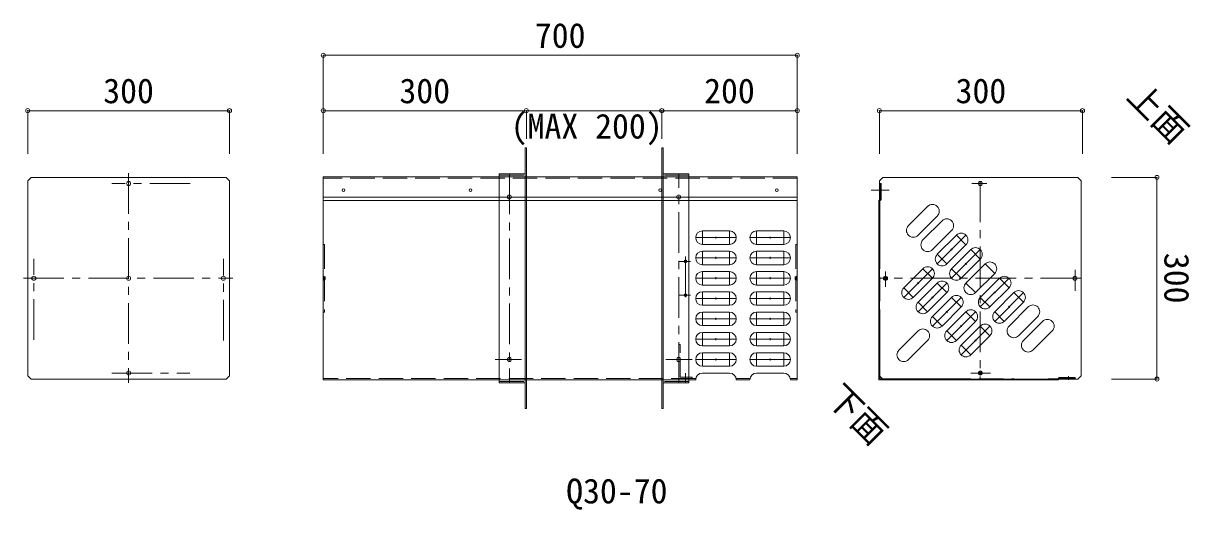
# Model space of a CAD drawing. Units: millimetres at full size; details may follow other scales. Extents: x -7455 to 7419, y -2549 to 3457.
# Drawn here: x 5610 to 7333, y -405 to 313 of the extents above; entities that cross this region are included whole.
import ezdxf
from ezdxf.enums import TextEntityAlignment as Align

# ---------------------------------------------------------------- set-up
doc = ezdxf.new("R2010")
doc.units = ezdxf.units.MM
doc.header["$LTSCALE"] = 12
doc.header["$PDMODE"] = 32
doc.header["$PDSIZE"] = 6
for name, pattern in [('CHAIN1', [8, 5, -1, 1, -1]), ('DASHED2', [3, 2, -1]), ('DASHED3', [4, 3, -1])]:
    doc.linetypes.add(name, pattern=pattern)
doc.layers.add('0-1_側面板', color=7, linetype='Continuous', lineweight=5)
doc.layers.add('0-8', color=4, linetype='Continuous', lineweight=5)
doc.styles.add('ＭＳ 明朝', font='')
doc.styles.get('ＭＳ 明朝').set_extended_font_data('MS Mincho')

msp = doc.modelspace()

# ---------------------------------------------------------------- linework, layer by layer
at = {"layer": '0-1_側面板'}
for p, q in [((6352.49, 129.05), (6352.49, -255.95)), ((6552.49, -255.95), (6552.49, 129.05)), ((6554.49, -255.95), (6554.49, 129.05)), ((6052.49, 86.55), (6052.49, 56.55)), ((6752.49, 86.55), (6052.49, 86.55)), ((6312.49, 91.05), (6312.49, -217.95)), ((6312.49, 91.05), (6350.49, 91.05)), ((6592.49, 91.05), (6554.49, 91.05)), ((6592.49, -217.95), (6592.49, 91.05)), ((6752.49, 86.55), (6752.49, 56.55)), ((5616.08, 80.55), (5621.08, 85.55)), ((5616.08, 80.55), (5616.08, -207.45)), ((5621.08, 85.55), (5909.08, 85.55)), ((5909.08, 85.55), (5914.08, 80.55)), ((5914.08, 80.55), (5914.08, -207.45)), ((6052.49, 76.55), (6052.49, -213.45)), ((6752.49, 76.55), (6752.49, -213.45)), ((6878.86, 85.55), (6873.86, 80.55)), ((6873.86, -207.45), (6873.86, 80.55)), ((6874.86, 76.55), (6876.46, 76.55)), ((6874.86, 76.55), (6874.86, 53.55)), ((6876.46, 76.55), (6876.46, 52.89)), ((7166.86, 85.55), (6878.86, 85.55)), ((7166.86, 85.55), (7171.86, 80.55)), ((7171.86, 80.55), (7171.86, -207.45)), ((6752.49, 56.55), (6052.49, 56.55)), ((6872.86, 51.55), (6874.86, 53.55)), ((6874.46, 50.89), (6876.46, 52.89)), ((6752.49, 51.55), (6052.49, 51.55)), ((6872.86, 51.55), (6872.86, -213.45)), ((6874.46, 50.89), (6874.46, -13.45)), ((6916.8, 14.33), (6945.08, 42.62)), ((6930.94, 0.19), (6959.22, 28.47)), ((6938.01, -6.88), (6966.29, 21.4)), ((6612.49, 6.55), (6652.49, 6.55)), ((6692.49, 6.55), (6732.49, 6.55)), ((6952.15, -21.02), (6980.44, 7.26)), ((6959.22, -28.09), (6987.51, 0.19)), ((6612.49, -13.45), (6652.49, -13.45)), ((6692.49, -13.45), (6732.49, -13.45)), ((6973.37, -42.24), (7001.65, -13.95)), ((6612.49, -23.45), (6652.49, -23.45)), ((6692.49, -23.45), (6732.49, -23.45)), ((6980.44, -49.31), (7008.72, -21.02)), ((6612.49, -43.45), (6652.49, -43.45)), ((6692.49, -43.45), (6732.49, -43.45)), ((6909.73, -77.59), (6938.01, -49.31)), ((6994.58, -63.45), (7022.86, -35.17)), ((7001.65, -70.52), (7029.93, -42.24)), ((6052.49, -60.45), (6052.49, -66.45)), ((6052.49, -66.45), (6053.49, -66.45)), ((6054.49, -61.45), (6055.49, -61.45)), ((6054.49, -65.45), (6055.49, -65.45)), ((6055.49, -61.45), (6055.49, -65.45)), ((6612.49, -53.45), (6652.49, -53.45)), ((6692.49, -53.45), (6732.49, -53.45)), ((6749.49, -65.45), (6749.49, -61.45)), ((6750.49, -61.45), (6749.49, -61.45)), ((6750.49, -65.45), (6749.49, -65.45)), ((6752.49, -60.45), (6751.49, -60.45)), ((6752.49, -66.45), (6752.49, -60.45)), ((6923.87, -91.73), (6952.15, -63.45)), ((7015.79, -84.66), (7044.08, -56.38)), ((7022.86, -91.73), (7051.15, -63.45)), ((6612.49, -73.45), (6652.49, -73.45)), ((6612.49, -83.45), (6652.49, -83.45)), ((6692.49, -73.45), (6732.49, -73.45)), ((6692.49, -83.45), (6732.49, -83.45)), ((6930.94, -98.8), (6959.22, -70.52)), ((6945.08, -112.95), (6973.37, -84.66)), ((7037, -105.88), (7065.29, -77.59)), ((7044.08, -112.95), (7072.36, -84.66)), ((6952.15, -120.02), (6980.44, -91.73)), ((7058.22, -127.09), (7086.5, -98.8)), ((6612.49, -103.45), (6652.49, -103.45)), ((6612.49, -113.45), (6652.49, -113.45)), ((6692.49, -103.45), (6732.49, -103.45)), ((6692.49, -113.45), (6732.49, -113.45)), ((6966.29, -134.16), (6994.58, -105.88)), ((6973.37, -141.23), (7001.65, -112.95)), ((7065.29, -134.16), (7093.57, -105.88)), ((7079.43, -148.3), (7107.72, -120.02)), ((6612.49, -133.45), (6652.49, -133.45)), ((6692.49, -133.45), (6732.49, -133.45)), ((6987.51, -155.37), (7015.79, -127.09)), ((6994.58, -162.44), (7022.86, -134.16)), ((7086.5, -155.37), (7114.79, -127.09)), ((6612.49, -143.45), (6652.49, -143.45)), ((6692.49, -143.45), (6732.49, -143.45)), ((6902.65, -169.52), (6930.94, -141.23)), ((7008.72, -176.59), (7037, -148.3)), ((7100.64, -169.52), (7128.93, -141.23)), ((6612.49, -163.45), (6652.49, -163.45)), ((6692.49, -163.45), (6732.49, -163.45)), ((6916.8, -183.66), (6945.08, -155.37)), ((6612.49, -173.45), (6652.49, -173.45)), ((6692.49, -173.45), (6732.49, -173.45)), ((6612.49, -193.45), (6652.49, -193.45)), ((6612.49, -203.45), (6652.49, -203.45)), ((6692.49, -193.45), (6732.49, -193.45)), ((6692.49, -203.45), (6732.49, -203.45)), ((5616.08, -207.45), (5621.08, -212.45)), ((5909.08, -212.45), (5621.08, -212.45)), ((5909.08, -212.45), (5914.08, -207.45)), ((6602.49, -213.45), (6052.49, -213.45)), ((6312.49, -217.95), (6350.49, -217.95)), ((6592.49, -217.95), (6554.49, -217.95)), ((6682.49, -213.45), (6662.49, -213.45)), ((6752.49, -213.45), (6742.49, -213.45)), ((6872.86, -213.45), (7137.86, -213.45)), ((6873.86, -207.45), (6878.86, -212.45)), ((7166.86, -212.45), (6878.86, -212.45)), ((7139.2, -209.85), (7162.86, -209.85)), ((7162.86, -211.45), (7162.86, -209.85)), ((7171.86, -207.45), (7166.86, -212.45)), ((6554.49, -255.95), (6552.49, -255.95))]:
    msp.add_line(p, q, dxfattribs=at)
at = {"layer": '0-1_側面板', "color": 4, "linetype": 'CHAIN1'}
for p, q in [((5765.08, 91.9), (5765.08, -217.87)), ((6327.49, 91.05), (6327.49, -217.95)), ((6577.49, -217.95), (6577.49, 91.05)), ((5856.18, 76.55), (5740.09, 76.55)), ((7010.37, 76.55), (7032.37, 76.55)), ((7022.86, 79.55), (7022.86, -213.45)), ((6307.53, 56.55), (6346.37, 56.55)), ((6591.2, 56.55), (6552.37, 56.55)), ((6861.5, 66.55), (6888.39, 66.55)), ((6612.49, -13.45), (6612.49, 6.55)), ((6652.49, -13.45), (6652.49, 6.55)), ((6692.49, -13.45), (6692.49, 6.55)), ((6732.49, -13.45), (6732.49, 6.55)), ((6959.22, -42.24), (7001.65, 0.19)), ((7001.65, -13.95), (6987.51, 0.19)), ((6602.49, -3.45), (6662.49, -3.45)), ((6632.49, -4.78), (6632.49, -2.02)), ((6682.49, -3.45), (6742.49, -3.45)), ((6712.49, -4.78), (6712.49, -2.02)), ((6587.49, -31.2), (6587.49, -98)), ((6602.49, -33.45), (6662.49, -33.45)), ((6612.49, -43.45), (6612.49, -23.45)), ((6632.49, -34.78), (6632.49, -32.02)), ((6652.49, -43.45), (6652.49, -23.45)), ((6682.49, -33.45), (6742.49, -33.45)), ((6692.49, -43.45), (6692.49, -23.45)), ((6712.49, -34.78), (6712.49, -32.02)), ((6732.49, -43.45), (6732.49, -23.45)), ((6973.37, -42.24), (6959.22, -28.09)), ((6981.38, -21.97), (6979.43, -20.02)), ((6980.44, -63.45), (7022.86, -21.02)), ((7022.86, -35.17), (7008.72, -21.02)), ((5625.08, -154.55), (5625.08, -34.92)), ((5905.08, -155.4), (5905.08, -34.92)), ((6595.04, -38.45), (6578.37, -38.45)), ((6909.73, -91.73), (6952.15, -49.31)), ((6952.15, -63.45), (6938.01, -49.31)), ((6994.58, -63.45), (6980.44, -49.31)), ((7002.6, -43.18), (7000.64, -41.23)), ((7044.08, -56.38), (7029.93, -42.24)), ((7162.86, -82.25), (7162.86, -51.04)), ((5609.62, -63.45), (5918.85, -63.45)), ((6052.49, -63.45), (6055.49, -63.45)), ((6602.49, -63.45), (6662.49, -63.45)), ((6612.49, -73.45), (6612.49, -53.45)), ((6632.49, -64.78), (6632.49, -62.02)), ((6652.49, -73.45), (6652.49, -53.45)), ((6682.49, -63.45), (6742.49, -63.45)), ((6692.49, -73.45), (6692.49, -53.45)), ((6712.49, -64.78), (6712.49, -62.02)), ((6732.49, -73.45), (6732.49, -53.45)), ((6752.49, -63.45), (6749.49, -63.45)), ((7171.86, -63.45), (6872.86, -63.45)), ((6879.86, -63.45), (6885.86, -63.45)), ((6882.86, -53.52), (6882.86, -75.96)), ((6882.86, -60.45), (6882.86, -66.45)), ((7023.81, -64.4), (7021.85, -62.44)), ((7022.86, -105.88), (7065.29, -63.45)), ((7065.29, -77.59), (7051.15, -63.45)), ((6612.49, -103.45), (6612.49, -83.45)), ((6652.49, -103.45), (6652.49, -83.45)), ((6692.49, -103.45), (6692.49, -83.45)), ((6732.49, -103.45), (6732.49, -83.45)), ((6923.87, -91.73), (6909.73, -77.59)), ((6931.89, -71.47), (6929.93, -69.51)), ((6930.94, -112.95), (6973.37, -70.52)), ((6973.37, -84.66), (6959.22, -70.52)), ((7015.79, -84.66), (7001.65, -70.52)), ((7045.02, -85.61), (7043.07, -83.65)), ((7044.08, -127.09), (7086.5, -84.66)), ((7086.5, -98.8), (7072.36, -84.66)), ((6595.04, -88.45), (6577.8, -88.45)), ((6602.49, -93.45), (6662.49, -93.45)), ((6632.49, -94.78), (6632.49, -92.02)), ((6682.49, -93.45), (6742.49, -93.45)), ((6712.49, -94.78), (6712.49, -92.02)), ((6945.08, -112.95), (6930.94, -98.8)), ((6953.1, -92.68), (6951.14, -90.73)), ((6952.15, -134.16), (6994.58, -91.73)), ((6994.58, -105.88), (6980.44, -91.73)), ((7037, -105.88), (7022.86, -91.73)), ((6612.49, -133.45), (6612.49, -113.45)), ((6652.49, -133.45), (6652.49, -113.45)), ((6692.49, -133.45), (6692.49, -113.45)), ((6732.49, -133.45), (6732.49, -113.45)), ((6966.29, -134.16), (6952.15, -120.02)), ((6974.31, -113.89), (6972.36, -111.94)), ((6973.37, -155.37), (7015.79, -112.95)), ((7015.79, -127.09), (7001.65, -112.95)), ((7058.22, -127.09), (7044.08, -112.95)), ((7066.24, -106.82), (7064.28, -104.87)), ((6602.49, -123.45), (6662.49, -123.45)), ((6632.49, -124.78), (6632.49, -122.02)), ((6682.49, -123.45), (6742.49, -123.45)), ((6712.49, -124.78), (6712.49, -122.02)), ((6995.52, -135.11), (6993.57, -133.15)), ((6994.58, -176.59), (7037, -134.16)), ((7037, -148.3), (7022.86, -134.16)), ((6602.49, -153.45), (6662.49, -153.45)), ((6612.49, -163.45), (6612.49, -143.45)), ((6632.49, -154.78), (6632.49, -152.02)), ((6652.49, -163.45), (6652.49, -143.45)), ((6682.49, -153.45), (6742.49, -153.45)), ((6692.49, -163.45), (6692.49, -143.45)), ((6712.49, -154.78), (6712.49, -152.02)), ((6732.49, -163.45), (6732.49, -143.45)), ((6987.51, -155.37), (6973.37, -141.23)), ((7016.74, -156.32), (7014.78, -154.37)), ((7008.72, -176.59), (6994.58, -162.44)), ((6306.28, -183.45), (6345.11, -183.45)), ((6597.45, -183.45), (6558.61, -183.45)), ((6602.49, -183.45), (6662.49, -183.45)), ((6612.49, -193.45), (6612.49, -173.45)), ((6632.49, -184.78), (6632.49, -182.02)), ((6652.49, -193.45), (6652.49, -173.45)), ((6682.49, -183.45), (6742.49, -183.45)), ((6692.49, -193.45), (6692.49, -173.45)), ((6712.49, -184.78), (6712.49, -182.02)), ((6732.49, -193.45), (6732.49, -173.45)), ((5740.09, -203.45), (5855.57, -203.45)), ((7008.73, -203.45), (7037.69, -203.45)), ((7014.34, -203.45), (7029.44, -203.45)), ((7019.86, -203.45), (7025.86, -203.45)), ((7022.86, -206.45), (7022.86, -200.45)), ((7152.86, -207.96), (7152.86, -213.45))]:
    msp.add_line(p, q, dxfattribs=at)
at = {"layer": '0-1_側面板', "linetype": 'DASHED3'}
for p, q in [((6312.49, 89.05), (6352.49, 89.05)), ((6592.49, 89.05), (6552.49, 89.05)), ((6752.49, 84.55), (6052.49, 84.55)), ((6054.49, -13.45), (6052.49, -13.45)), ((6750.49, -13.45), (6750.49, -113.45)), ((6752.49, -13.45), (6750.49, -13.45)), ((6874.46, -13.45), (6874.46, -113.45)), ((6752.49, -113.45), (6750.49, -113.45)), ((6602.49, -211.45), (6052.49, -211.45)), ((6312.49, -215.95), (6352.49, -215.95)), ((6592.49, -215.95), (6552.49, -215.95)), ((6682.69, -211.45), (6662.49, -211.45)), ((6752.49, -211.45), (6742.29, -211.45)), ((6972.86, -211.85), (7072.86, -211.85))]:
    msp.add_line(p, q, dxfattribs=at)
at = {"layer": '0-1_側面板', "linetype": 'DASHED2'}
for p, q in [((6579.49, -161.45), (6577.49, -161.45)), ((6577.49, -211.45), (6577.49, -161.45)), ((6597.49, -211.45), (6577.49, -211.45)), ((6597.49, -211.45), (6597.49, -209.45))]:
    msp.add_line(p, q, dxfattribs=at)
at = {"layer": '0-1_側面板', "color": 4, "linetype": 'DASHED2'}
msp.add_line((6587.49, -217.55), (6587.49, -203.58), dxfattribs=at)
at = {"layer": '0-1_側面板'}
for points in [[(6350.49, 129.05), (6350.49, -255.95), (6352.49, -255.95)], [(6052.49, -60.45), (6053.49, -60.45), (6053.49, -66.45)], [(6752.49, -66.45), (6751.49, -66.45), (6751.49, -60.45)], [(6874.46, -113.45), (6874.46, -211.85), (6972.86, -211.85)], [(7122.86, -211.85), (7137.2, -211.85), (7139.2, -209.85)], [(7137.86, -213.45), (7139.86, -211.45), (7162.86, -211.45)]]:
    msp.add_lwpolyline(points, dxfattribs=at)
at = {"layer": '0-1_側面板', "linetype": 'DASHED3'}
msp.add_lwpolyline([(6054.49, -13.45), (6054.49, -113.45), (6052.49, -113.45)], dxfattribs=at)
at = {"layer": '0-1_側面板', "linetype": 'DASHED2'}
msp.add_lwpolyline([(6597.49, -209.45), (6579.49, -209.45), (6579.49, -161.45)], dxfattribs=at)
at = {"layer": '0-1_側面板'}
for centre, radius in [((5765.08, 76.55), 3), ((7022.86, 76.55), 3), ((6082.49, 66.55), 2), ((6082.49, 66.55), 2), ((6269.99, 66.55), 2), ((6269.99, 66.55), 2), ((6327.49, 56.55), 3), ((6549.99, 66.55), 2), ((6549.99, 66.55), 2), ((6577.49, 56.55), 3), ((6722.49, 66.55), 2), ((6722.49, 66.55), 2), ((6587.49, -38.45), 2), ((5625.08, -63.45), 3), ((5765.08, -63.45), 3), ((5905.08, -63.45), 3), ((6882.86, -63.45), 3), ((6882.86, -63.45), 3), ((6882.86, -63.45), 2), ((7162.86, -63.45), 3), ((6587.49, -88.45), 2), ((6327.49, -183.45), 3), ((6577.49, -183.45), 3), ((5765.08, -203.45), 3), ((7022.86, -203.45), 3), ((7022.86, -203.45), 3), ((7022.86, -203.45), 2)]:
    msp.add_circle(centre, radius, dxfattribs=at)
for centre, radius, start, end in [((6952.15, 35.55), 10, 315, 135), ((6973.37, 14.33), 10, 315, 135), ((6612.49, -3.45), 10, 90, 270), ((6652.49, -3.45), 10, 270, 90), ((6692.49, -3.45), 10, 90, 270), ((6732.49, -3.45), 10, 270, 90), ((6923.87, 7.26), 10, 135, 315), ((6994.58, -6.88), 10, 315, 135), ((6945.08, -13.95), 10, 135, 315), ((6612.49, -33.45), 10, 90, 270), ((6652.49, -33.45), 10, 270, 90), ((6692.49, -33.45), 10, 90, 270), ((6732.49, -33.45), 10, 270, 90), ((6966.29, -35.17), 10, 135, 315), ((7015.79, -28.09), 10, 315, 135), ((6945.08, -56.38), 10, 315, 135), ((6987.51, -56.38), 10, 135, 315), ((7037, -49.31), 10, 315, 135), ((6054.49, -60.45), 1, 180, 270), ((6054.49, -66.45), 1, 90, 180), ((6612.49, -63.45), 10, 90, 270), ((6652.49, -63.45), 10, 270, 90), ((6692.49, -63.45), 10, 90, 270), ((6732.49, -63.45), 10, 270, 90), ((6750.49, -60.45), 1, 270, 0), ((6750.49, -66.45), 1, 0, 90), ((6966.29, -77.59), 10, 315, 135), ((7058.22, -70.52), 10, 315, 135), ((6612.49, -93.45), 10, 90, 270), ((6652.49, -93.45), 10, 270, 90), ((6692.49, -93.45), 10, 90, 270), ((6732.49, -93.45), 10, 270, 90), ((6916.8, -84.66), 10, 135, 315), ((7008.72, -77.59), 10, 135, 315), ((7079.43, -91.73), 10, 315, 135), ((6938.01, -105.88), 10, 135, 315), ((6987.51, -98.8), 10, 315, 135), ((7029.93, -98.8), 10, 135, 315), ((7100.64, -112.95), 10, 315, 135), ((6612.49, -123.45), 10, 90, 270), ((6652.49, -123.45), 10, 270, 90), ((6692.49, -123.45), 10, 90, 270), ((6732.49, -123.45), 10, 270, 90), ((6959.22, -127.09), 10, 135, 315), ((7008.72, -120.02), 10, 315, 135), ((7051.15, -120.02), 10, 135, 315), ((7029.93, -141.23), 10, 315, 135), ((7072.36, -141.23), 10, 135, 315), ((7121.86, -134.16), 10, 315, 135), ((6612.49, -153.45), 10, 90, 270), ((6652.49, -153.45), 10, 270, 90), ((6692.49, -153.45), 10, 90, 270), ((6732.49, -153.45), 10, 270, 90), ((6938.01, -148.3), 10, 315, 135), ((6980.44, -148.3), 10, 135, 315), ((6909.73, -176.59), 10, 135, 315), ((7001.65, -169.52), 10, 135, 315), ((7093.57, -162.44), 10, 135, 315), ((6612.49, -183.45), 10, 90, 270), ((6652.49, -183.45), 10, 270, 90), ((6692.49, -183.45), 10, 90, 270), ((6732.49, -183.45), 10, 270, 90), ((6612.49, -213.45), 10, 90, 180), ((6652.49, -213.45), 10, 0, 90), ((6692.49, -213.45), 10, 90, 180), ((6732.49, -213.45), 10, 0, 90)]:
    msp.add_arc(centre, radius, start, end, dxfattribs=at)
at = {"layer": '0-8'}
for p, q in [((6052.49, 265.95), (6052.49, 184.12)), ((6752.49, 265.95), (6052.49, 265.95)), ((6052.49, 265.95), (6052.49, 184.12)), ((6752.49, 265.95), (6752.49, 184.12)), ((6752.49, 265.95), (6752.49, 184.12)), ((5914.08, 184.12), (5616.08, 184.12)), ((5616.08, 184.12), (5616.08, 120.52)), ((5914.08, 184.12), (5914.08, 120.52)), ((6052.49, 184.12), (6052.49, 120.52)), ((6052.49, 184.12), (6352.49, 184.12)), ((6052.49, 184.12), (6052.49, 148.32)), ((6352.49, 184.12), (6552.49, 184.12)), ((6352.49, 184.12), (6352.49, 142.43)), ((6352.49, 184.12), (6352.49, 148.32)), ((6552.49, 184.12), (6552.49, 142.43)), ((6552.49, 184.12), (6752.49, 184.12)), ((6552.49, 184.12), (6552.49, 156.18)), ((6752.49, 184.12), (6752.49, 120.52)), ((6752.49, 184.12), (6752.49, 156.18)), ((7173.81, 184.12), (6873.81, 184.12)), ((6873.81, 184.12), (6873.81, 120.52)), ((7173.81, 184.12), (7173.81, 120.52)), ((7283.7, 85.55), (7216.52, 85.55)), ((7283.7, 85.55), (7283.7, -212.45)), ((7283.7, -212.45), (7216.52, -212.45))]:
    msp.add_line(p, q, dxfattribs=at)
at = {"layer": '0-8', "color": 7}
for p, q in [((6350.49, 129.05), (6352.49, 129.05)), ((6554.49, 129.05), (6552.49, 129.05))]:
    msp.add_line(p, q, dxfattribs=at)
at = {"layer": '0-8'}
for p in [(6052.49, 265.95), (6752.49, 265.95), (5616.08, 184.12), (5914.08, 184.12), (6052.49, 184.12), (6352.49, 184.12), (6552.49, 184.12), (6752.49, 184.12), (6873.81, 184.12), (7173.81, 184.12), (7283.7, 85.55), (7283.7, -212.45)]:
    msp.add_point(p, dxfattribs=at)

# ---------------------------------------------------------------- texts
at = {"layer": '0-8', "color": 7, "style": 'ＭＳ 明朝'}
for s, p in [('700', (6364.99, 265.95)), ('300', (5727.58, 184.12)), ('300', (6164.99, 184.12)), ('200', (6614.99, 184.12)), ('300', (6986.31, 184.12)), ('(MAX 200)', (6329.33, 131.92)), ('Q30-70', (6411.26, -407.09))]:
    msp.add_text(s, height=36.66, dxfattribs=at).set_placement(p, align=Align.BOTTOM_LEFT)
for s, rotation, p in [('上面', 315, (7229.56, 195.27)), ('300', 270, (7283.7, -25.95)), ('下面', 315, (6785.19, -249.87))]:
    msp.add_text(s, height=36.66, rotation=rotation, dxfattribs=at).set_placement(p, align=Align.BOTTOM_LEFT)

doc.saveas('drawing.dxf')
